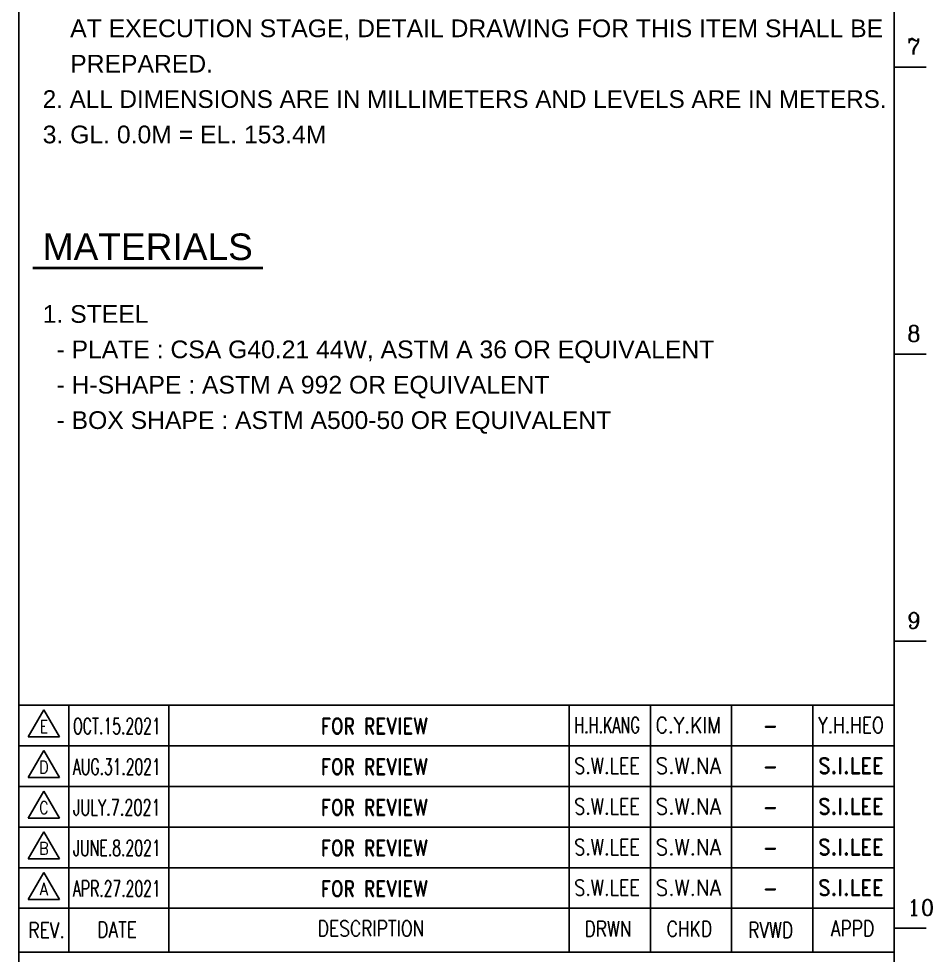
# Model space of a CAD drawing. Header units: millimetres. Extents: x 376548 to 485787, y -156716 to -17718.
# Drawn here: x 398481 to 400546, y -78947 to -76829 of the extents above; entities that cross this region are included whole.
import ezdxf
from ezdxf.enums import TextEntityAlignment as Align

# ---------------------------------------------------------------- set-up
doc = ezdxf.new("R2010")
doc.units = ezdxf.units.MM
doc.header["$LTSCALE"] = 2
for name, color, linetype in [('C_BLOCK', 7, 'Continuous'), ('C_TEXT_01', 2, 'Continuous'), ('TAN-TIT', 30, 'Continuous')]:
    doc.layers.add(name, color=color, linetype=linetype)
doc.styles.add('Arial', font='arial.ttf')
doc.styles.add('COM', font='COMPLEX', dxfattribs={"height": 5})
doc.styles.add('KIM3', font='ROMAND.shx', dxfattribs={"width": 1.25, "height": 3})
doc.styles.add('RD20', font='ROMAND.SHX', dxfattribs={"width": 0.8, "height": 2})
doc.styles.add('RD6', font='ROMAND.shx', dxfattribs={"width": 0.83, "height": 6})

# ---------------------------------------------------------------- blocks, each defined once
blk = doc.blocks.new('A$C8e619059')
at = {"layer": 'TAN-TIT'}
blk.add_line((-18.38, 55.84), (-18.38, 0), dxfattribs=at)
blk = doc.blocks.new('BORDER')
at = {"layer": 'TAN-TIT'}
for p, q in [((19323.7, 4632.3), (19323.7, 16468)), ((23282.3, 352), (23282.3, 16468)), ((23282.3, 7383), (23426.6, 7383)), ((23282.3, 6085.1), (23426.6, 6085.1)), ((23282.3, 4787.2), (23426.6, 4787.2)), ((19323.7, 4632.3), (19323.7, 352)), ((23282.3, 4498.7), (19323.7, 4498.7)), ((19549.9, 4498.7), (19549.9, 3381.8)), ((20002.3, 4498.7), (20002.3, 3381.8)), ((22179.6, 4498.7), (22179.6, 3381.8)), ((22547.2, 4498.7), (22547.2, 3381.8)), ((22914.8, 4498.7), (22914.8, 3381.8)), ((19436.9, 4477.2), (19366.3, 4354.8)), ((19507.6, 4354.8), (19436.9, 4477.2)), ((19366.3, 4354.8), (19507.6, 4354.8)), ((23282.3, 4314.9), (19323.7, 4314.9)), ((19436.9, 4293.4), (19366.3, 4171)), ((19507.6, 4171), (19436.9, 4293.4)), ((19366.3, 4171), (19507.6, 4171)), ((23282.3, 4131.1), (19323.7, 4131.1)), ((19436.9, 4109.7), (19366.3, 3987.2)), ((19507.6, 3987.2), (19436.9, 4109.7)), ((19366.3, 3987.2), (19507.6, 3987.2)), ((23282.3, 3947.3), (19323.7, 3947.3)), ((19436.9, 3925.9), (19366.3, 3803.4)), ((19507.6, 3803.4), (19436.9, 3925.9)), ((19366.3, 3803.4), (19507.6, 3803.4)), ((23282.3, 3763.5), (19323.7, 3763.5)), ((19436.9, 3742.1), (19366.3, 3619.6)), ((19507.6, 3619.6), (19436.9, 3742.1)), ((19366.3, 3619.6), (19507.6, 3619.6)), ((23282.3, 3579.7), (19323.7, 3579.7)), ((23282.3, 3489.4), (23426.6, 3489.4)), ((19323.7, 3381.8), (23282.3, 3381.8))]:
    blk.add_line(p, q, dxfattribs=at)
at = {"xscale": 20, "yscale": 20, "zscale": 20}
blk.add_blockref('A$C8e619059', (22179.6, 3381.8), dxfattribs=at)
at = {"layer": 'TAN-TIT', "style": 'COM'}
for s, p in [('7', (23340, 7440.6)), ('8', (23340, 6142.8)), ('9', (23340, 4844.9)), ('10', (23340, 3547.1))]:
    blk.add_text(s, height=72.1, dxfattribs=at).set_placement(p)
at = {"layer": 'TAN-TIT', "style": 'RD6', "width": 0.8}
for s, p in [('REV.', (19449.7, 3445.6)), ('DATE', (19768.5, 3448.4)), ('DESCRIPTION', (20917.1, 3453.4)), ('DRWN', (21988.7, 3451.6)), ('CHKD', (22356.3, 3451.6)), ('RVWD', (22724.1, 3445.7)), ('APPD', (23094.1, 3453.5))]:
    blk.add_text(s, height=70.69, dxfattribs=at).set_placement(p, align=Align.CENTER)

msp = doc.modelspace()

# ---------------------------------------------------------------- linework, layer by layer
at = {"layer": 'C_BLOCK', "color": 1, "linetype": 'Continuous', "lineweight": 40}
msp.add_line((398512.5, -77392.8), (399032.5, -77392.8), dxfattribs=at)

# ---------------------------------------------------------------- block references
at = {"xscale": 0.5, "yscale": 0.5, "zscale": 0.5}
msp.add_blockref('BORDER', (388818.9, -80630.6), dxfattribs=at)

# ---------------------------------------------------------------- texts
at = {"width": 0.83}
for s, height, style, p in [('E', 28.3, 'RD20', (398537.5, -78443.6)), ('FOR REVIEW', 36.05, 'KIM3', (399284.9, -78446.7)), ('-', 36.1, 'KIM3', (400180.3, -78446.7)), ('D', 28.3, 'RD20', (398537.5, -78535.5)), ('FOR REVIEW', 36.05, 'KIM3', (399284.9, -78538.6)), ('-', 36.1, 'KIM3', (400180.3, -78538.6)), ('C', 28.3, 'RD20', (398537.5, -78627.4)), ('FOR REVIEW', 36.05, 'KIM3', (399284.9, -78630.5)), ('-', 36.1, 'KIM3', (400180.3, -78630.5)), ('B', 28.3, 'RD20', (398537.5, -78719.3)), ('FOR REVIEW', 36.05, 'KIM3', (399284.9, -78722.4)), ('-', 36.1, 'KIM3', (400180.3, -78722.4)), ('-', 36.1, 'KIM3', (400180.3, -78722.4)), ('A', 28.3, 'RD20', (398537.5, -78811.2)), ('FOR REVIEW', 36.05, 'KIM3', (399284.9, -78814.3)), ('-', 36.1, 'KIM3', (400180.3, -78814.3))]:
    msp.add_text(s, height=height, dxfattribs=dict(at, style=style)).set_placement(p, align=Align.CENTER)
at = {"style": 'KIM3'}
for s, height, width, p, p2 in [('OCT.15.2021', 36.052, 0.598176, (398603.5, -78446.7), (398801.7, -78446.7)), ('H.H.KANG', 36.05, 0.587257, (399736.8, -78444.5), (399885, -78444.5)), ('C.Y.KIM', 36.05, 0.770775, (399920.6, -78444.5), (400068.8, -78444.5)), ('Y.H.HEO', 36.05, 0.701844, (400288.2, -78444.5), (400436.4, -78444.5)), ('S.W.LEE', 36.05, 0.71939, (399736.8, -78536.4), (399885, -78536.4)), ('S.W.NA', 36.05, 0.799323, (399920.6, -78536.4), (400068.8, -78536.4)), ('S.I.LEE', 36.05, 0.838125, (400288.2, -78536.4), (400436.4, -78536.4)), ('AUG.31.2021', 36.052, 0.58902, (398603.5, -78538.6), (398801.7, -78538.6)), ('JULY.7.2021', 36.052, 0.614085, (398603.5, -78630.5), (398801.7, -78630.5)), ('S.W.LEE', 36.05, 0.71939, (399736.8, -78628.3), (399885, -78628.3)), ('S.W.NA', 36.05, 0.799323, (399920.6, -78628.3), (400068.8, -78628.3)), ('S.I.LEE', 36.05, 0.838125, (400288.2, -78628.3), (400436.4, -78628.3)), ('JUNE.8.2021', 36.052, 0.598176, (398603.5, -78722.3), (398801.7, -78722.3)), ('S.W.LEE', 36.05, 0.71939, (399736.8, -78720.2), (399885, -78720.2)), ('S.W.NA', 36.05, 0.799323, (399920.6, -78720.2), (400068.8, -78720.2)), ('S.I.LEE', 36.05, 0.838125, (400288.2, -78720.2), (400436.4, -78720.2)), ('S.W.LEE', 36.05, 0.71939, (399736.8, -78812.1), (399885, -78812.1)), ('S.W.NA', 36.05, 0.799323, (399920.6, -78812.1), (400068.8, -78812.1)), ('S.I.LEE', 36.05, 0.838125, (400288.2, -78812.1), (400436.4, -78812.1)), ('APR.27.2021', 36.052, 0.598176, (398603.5, -78814.2), (398801.7, -78814.2))]:
    msp.add_text(s, height=height, dxfattribs=dict(at, width=width)).set_placement(p, p2, align=Align.FIT)
at = {"layer": 'C_BLOCK', "color": 3, "ltscale": 10, "style": 'Arial'}
msp.add_text('MATERIALS', height=60, dxfattribs=at).set_placement((398772.5, -77392.8), align=Align.BOTTOM_CENTER)
at = {"layer": 'C_TEXT_01', "style": 'Arial'}
for s, p in [('    AT EXECUTION STAGE, DETAIL DRAWING FOR THIS ITEM SHALL BE', (398535, -76850.9)), ('    PREPARED.', (398535, -76930.9)), ('3. GL. 0.0M = EL. 153.4M', (398535, -77090.9)), ('1. STEEL', (398535, -77496.8)), ('  - PLATE : CSA G40.21 44W, ASTM A 36 OR EQUIVALENT', (398535, -77576.8)), ('  - H-SHAPE : ASTM A 992 OR EQUIVALENT', (398535, -77656.8)), ('  - BOX SHAPE : ASTM A500-50 OR EQUIVALENT', (398535, -77736.8))]:
    msp.add_text(s, height=40, dxfattribs=at).set_placement(p, align=Align.MIDDLE_LEFT)
at = {"layer": 'C_TEXT_01', "style": 'Arial', "width": 0.98}
msp.add_text('2. ALL DIMENSIONS ARE IN MILLIMETERS AND LEVELS ARE IN METERS.', height=40, dxfattribs=at).set_placement((398535, -77010.9), align=Align.MIDDLE_LEFT)

doc.saveas('drawing.dxf')
